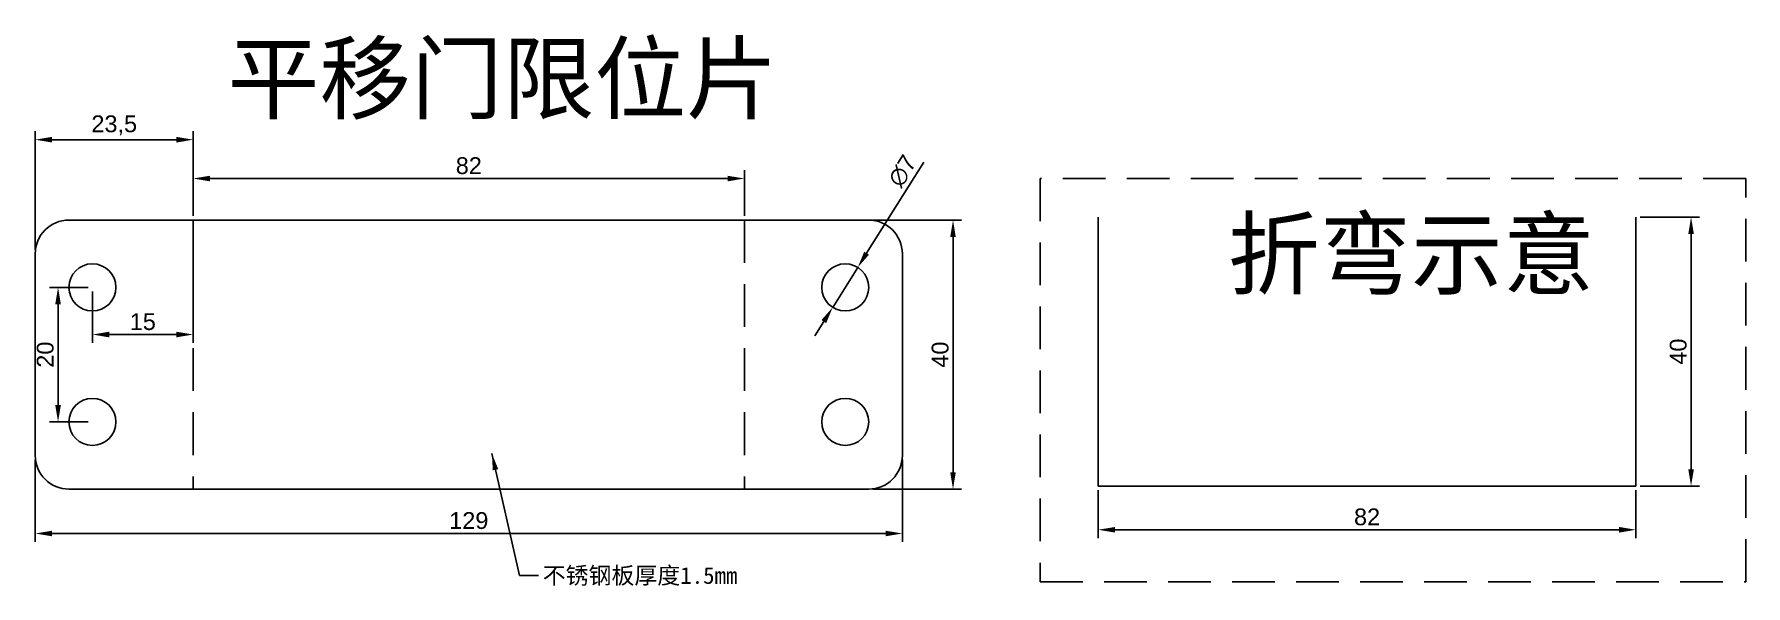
# Model space of a CAD drawing. Header units: millimetres. Extents: x -9 to 246, y -14 to 68.
import ezdxf

# ---------------------------------------------------------------- set-up
doc = ezdxf.new("R2010")
doc.units = ezdxf.units.MM
doc.linetypes.add('DASHED2', pattern=[9.525, 6.35, -3.175])
doc.styles.get("Standard").update_dxf_attribs({"font": 'arial.ttf'})
doc.dimstyles.new('ISO-25', dxfattribs={"dimtxt": 2.5, "dimasz": 2.5, "dimexe": 1.25, "dimexo": 0.625, "dimtad": 1, "dimtxsty": 'Standard', "dimcen": 2.5, "dimadec": 0, "dimazin": 0, "dimtfac": 1, "dimtmove": 0, "dimatfit": 3, "dimfxl": 1, "dimarcsym": 0})

# ---------------------------------------------------------------- blocks, each defined once
blk = doc.blocks.new('*D7')
at = {"color": 0, "lineweight": -2, "transparency": 16777216}
for p, q in [((-8.5, 4.38), (-8.5, -7.85)), ((120.5, 4.38), (120.5, -7.85)), ((-6, -6.6), (118, -6.6))]:
    blk.add_line(p, q, dxfattribs=at)
at = {"color": 0, "transparency": 16777216}
for points in [[(-6, -6.18), (-6, -7.01), (-8.5, -6.6)], [(118, -6.18), (118, -7.01), (120.5, -6.6)]]:
    blk.add_solid(points, dxfattribs=at)
at = {"layer": 'Defpoints', "color": 0, "transparency": 16777216}
for p in [(-8.5, 5), (120.5, 5), (120.5, -6.6)]:
    blk.add_point(p, dxfattribs=at)
at = {"color": 0, "transparency": 16777216, "insert": (56, -4.69), "char_height": 2.5, "attachment_point": 5}
blk.add_mtext('129', dxfattribs=at)
blk = doc.blocks.new('*D12')
at = {"color": 0, "lineweight": -2, "transparency": 16777216}
for p, q in [((230.26, 40.45), (239.09, 40.45)), ((237.84, 2.95), (237.84, 37.95)), ((230.26, 0.45), (239.09, 0.45))]:
    blk.add_line(p, q, dxfattribs=at)
at = {"color": 0, "transparency": 16777216}
for points in [[(237.43, 37.95), (238.26, 37.95), (237.84, 40.45)], [(237.43, 2.95), (238.26, 2.95), (237.84, 0.45)]]:
    blk.add_solid(points, dxfattribs=at)
at = {"layer": 'Defpoints', "color": 0, "transparency": 16777216}
for p in [(229.64, 40.45), (237.84, 40.45), (229.64, 0.45)]:
    blk.add_point(p, dxfattribs=at)
at = {"color": 0, "transparency": 16777216, "insert": (235.94, 20.45), "char_height": 2.5, "attachment_point": 5, "rotation": 90}
blk.add_mtext('40', dxfattribs=at)
blk = doc.blocks.new('*D13')
at = {"color": 0, "lineweight": -2, "transparency": 16777216}
for p, q in [((149.64, -0.17), (149.64, -7.29)), ((229.64, -0.17), (229.64, -7.29)), ((152.14, -6.04), (227.14, -6.04))]:
    blk.add_line(p, q, dxfattribs=at)
at = {"color": 0, "transparency": 16777216}
for points in [[(152.14, -5.63), (152.14, -6.46), (149.64, -6.04)], [(227.14, -5.63), (227.14, -6.46), (229.64, -6.04)]]:
    blk.add_solid(points, dxfattribs=at)
at = {"layer": 'Defpoints', "color": 0, "transparency": 16777216}
for p in [(149.64, 0.45), (229.64, 0.45), (229.64, -6.04)]:
    blk.add_point(p, dxfattribs=at)
at = {"color": 0, "transparency": 16777216, "insert": (189.64, -4.14), "char_height": 2.5, "attachment_point": 5}
blk.add_mtext('82', dxfattribs=at)
blk = doc.blocks.new('*D18')
at = {"color": 0, "lineweight": -2, "transparency": 16777216}
for p, q in [((15, 40.62), (15, 47.44)), ((17.5, 46.19), (94.5, 46.19)), ((97, 40.62), (97, 47.44))]:
    blk.add_line(p, q, dxfattribs=at)
at = {"color": 0, "transparency": 16777216}
for points in [[(17.5, 46.6), (17.5, 45.77), (15, 46.19)], [(94.5, 46.6), (94.5, 45.77), (97, 46.19)]]:
    blk.add_solid(points, dxfattribs=at)
at = {"layer": 'Defpoints', "color": 0, "transparency": 16777216}
for p in [(97, 46.19), (15, 40), (97, 40)]:
    blk.add_point(p, dxfattribs=at)
at = {"color": 0, "transparency": 16777216, "insert": (56, 48.09), "char_height": 2.5, "attachment_point": 5}
blk.add_mtext('82', dxfattribs=at)
blk = doc.blocks.new('*D19')
at = {"color": 0, "lineweight": -2, "transparency": 16777216}
for p, q in [((-8.5, 35.62), (-8.5, 53.21)), ((12.5, 51.96), (-6, 51.96)), ((15, 40.62), (15, 53.21))]:
    blk.add_line(p, q, dxfattribs=at)
at = {"color": 0, "transparency": 16777216}
for points in [[(-6, 52.38), (-6, 51.54), (-8.5, 51.96)], [(12.5, 52.38), (12.5, 51.54), (15, 51.96)]]:
    blk.add_solid(points, dxfattribs=at)
at = {"layer": 'Defpoints', "color": 0, "transparency": 16777216}
for p in [(-8.5, 51.96), (15, 40), (-8.5, 35)]:
    blk.add_point(p, dxfattribs=at)
at = {"color": 0, "transparency": 16777216, "insert": (3.25, 54.09), "char_height": 2.5, "attachment_point": 5}
blk.add_mtext('23,5', dxfattribs=at)
blk = doc.blocks.new('*D20')
at = {"color": 0, "lineweight": -2, "transparency": 16777216}
for p, q in [((-0.62, 30), (-6.36, 30)), ((-5.11, 27.5), (-5.11, 12.5)), ((-0.62, 10), (-6.36, 10))]:
    blk.add_line(p, q, dxfattribs=at)
at = {"color": 0, "transparency": 16777216}
for points in [[(-5.53, 27.5), (-4.69, 27.5), (-5.11, 30)], [(-5.53, 12.5), (-4.69, 12.5), (-5.11, 10)]]:
    blk.add_solid(points, dxfattribs=at)
at = {"layer": 'Defpoints', "color": 0, "transparency": 16777216}
for p in [(0, 30), (-5.11, 10), (0, 10)]:
    blk.add_point(p, dxfattribs=at)
at = {"color": 0, "transparency": 16777216, "insert": (-7.01, 20), "char_height": 2.5, "attachment_point": 5, "rotation": 90}
blk.add_mtext('20', dxfattribs=at)
blk = doc.blocks.new('*D21')
at = {"color": 0, "lineweight": -2, "transparency": 16777216}
for p, q in [((15, 39.38), (15, 21.74)), ((0, 29.38), (0, 21.74)), ((2.5, 22.99), (12.5, 22.99))]:
    blk.add_line(p, q, dxfattribs=at)
at = {"color": 0, "transparency": 16777216}
for points in [[(2.5, 23.4), (2.5, 22.57), (0, 22.99)], [(12.5, 23.4), (12.5, 22.57), (15, 22.99)]]:
    blk.add_solid(points, dxfattribs=at)
at = {"layer": 'Defpoints', "color": 0, "transparency": 16777216}
for p in [(15, 40), (0, 30), (15, 22.99)]:
    blk.add_point(p, dxfattribs=at)
at = {"color": 0, "transparency": 16777216, "insert": (7.5, 24.89), "char_height": 2.5, "attachment_point": 5}
blk.add_mtext('15', dxfattribs=at)
blk = doc.blocks.new('*D22')
at = {"color": 0, "lineweight": -2, "transparency": 16777216}
for p, q in [((116.12, 40), (129.29, 40)), ((128.04, 2.5), (128.04, 37.5)), ((116.12, 0), (129.29, 0))]:
    blk.add_line(p, q, dxfattribs=at)
at = {"color": 0, "transparency": 16777216}
for points in [[(127.62, 37.5), (128.45, 37.5), (128.04, 40)], [(127.62, 2.5), (128.45, 2.5), (128.04, 0)]]:
    blk.add_solid(points, dxfattribs=at)
at = {"layer": 'Defpoints', "color": 0, "transparency": 16777216}
for p in [(115.5, 40), (128.04, 40), (115.5, 0)]:
    blk.add_point(p, dxfattribs=at)
at = {"color": 0, "transparency": 16777216, "insert": (126.13, 20), "char_height": 2.5, "attachment_point": 5, "rotation": 90}
blk.add_mtext('40', dxfattribs=at)
blk = doc.blocks.new('*D23')
at = {"color": 0, "lineweight": -2, "transparency": 16777216}
for p, q in [((123.68, 48.64), (115.19, 35.08)), ((110.14, 27.03), (113.86, 32.97)), ((108.81, 24.92), (107.49, 22.8))]:
    blk.add_line(p, q, dxfattribs=at)
at = {"color": 0, "transparency": 16777216}
for points in [[(114.83, 35.31), (115.54, 34.86), (113.86, 32.97)], [(108.46, 25.14), (109.17, 24.69), (110.14, 27.03)]]:
    blk.add_solid(points, dxfattribs=at)
at = {"layer": 'Defpoints', "color": 0, "transparency": 16777216}
for p in [(113.86, 32.97), (110.14, 27.03)]:
    blk.add_point(p, dxfattribs=at)
at = {"color": 0, "transparency": 16777216, "insert": (120.52, 47.31), "char_height": 2.5, "attachment_point": 5, "rotation": 57.9294}
blk.add_mtext('∅7', dxfattribs=at)

msp = doc.modelspace()

# ---------------------------------------------------------------- linework, layer by layer
at = {"color": 0, "linetype": 'DASHED2'}
for p, q in [((140.98, 46.215), (140.98, -13.785)), ((245.98, 46.215), (140.98, 46.215)), ((245.98, -13.785), (245.98, 46.215)), ((140.98, -13.785), (245.98, -13.785))]:
    msp.add_line(p, q, dxfattribs=at)
at = {"color": 0}
for p, q in [((-3.5, 40), (15, 40)), ((15, 40), (97, 40)), ((97, 40), (115.5, 40)), ((-8.5, 5), (-8.5, 35)), ((120.5, 35), (120.5, 5)), ((115.5, 0), (-3.5, 0))]:
    msp.add_line(p, q, dxfattribs=at)
at = {"color": 4, "linetype": 'DASHED2'}
for p, q in [((15, 40), (15, 0)), ((97, 40), (97, 0))]:
    msp.add_line(p, q, dxfattribs=at)
at = {"color": 4}
for p, q in [((149.638, 40.452), (149.638, 0.452)), ((229.638, 0.452), (229.638, 40.452)), ((149.638, 0.452), (229.638, 0.452))]:
    msp.add_line(p, q, dxfattribs=at)
at = {"color": 0}
for centre in [(0, 30), (112, 30), (0, 10), (112, 10)]:
    msp.add_circle(centre, 3.5, dxfattribs=at)
for centre, start, end in [((-3.5, 35), 90, 180), ((115.5, 35), 0, 90), ((-3.5, 5), 180, 270), ((115.5, 5), 270, 0)]:
    msp.add_arc(centre, 5, start, end, dxfattribs=at)

# ---------------------------------------------------------------- texts
at = {"color": 6, "insert": (20.131, 66.088), "char_height": 10, "width": 91.18206, "attachment_point": 1}
msp.add_mtext('{\\fSimSun|b0|i0|c134|p2;平移门限位片}', dxfattribs=at)
at = {"color": 4, "insert": (168.928, 39.98), "char_height": 10, "width": 91.18206, "attachment_point": 1}
msp.add_mtext('{\\fSimSun|b0|i0|c134|p2;折弯示意}', dxfattribs=at)
at = {"color": 3, "insert": (66.997, -11.584), "char_height": 2.5, "width": 91.18206, "attachment_point": 1}
msp.add_mtext('{\\fSimSun|b0|i0|c134|p2;不锈钢板厚度1.5mm}', dxfattribs=at)

# ---------------------------------------------------------------- dimensions: what is measured, and where the dimension line sits
at = {"color": 3}
for base, p1, p2, picture, middle in [((-8.5, 51.96), (15, 40), (-8.5, 35), '*D19', (3.25, 54.087)), ((97, 46.188), (15, 40), (97, 40), '*D18', (56, 48.09)), ((15, 22.985), (0, 30), (15, 40), '*D21', (7.5, 24.887)), ((120.5, -6.596), (-8.5, 5), (120.5, 5), '*D7', (56, -4.694))]:
    dim = msp.add_linear_dim(base=base, p1=p1, p2=p2, dimstyle='ISO-25', dxfattribs=at)
    dim.commit()
    dim.dimension.update_dxf_attribs({"geometry": picture, "text_midpoint": middle})
dim = msp.add_diameter_dim_2p(p1=(110.142, 27.034), p2=(113.858, 32.966), dimstyle='ISO-25', dxfattribs=at)
dim.commit()
dim.dimension.update_dxf_attribs({"geometry": '*D23', "text_midpoint": (122.189, 46.261), "dimtype": 163})
for base, p1, p2, picture, middle in [((128.036, 40), (115.5, 0), (115.5, 40), '*D22', (126.135, 20)), ((237.843, 40.452), (229.638, 0.452), (229.638, 40.452), '*D12', (235.941, 20.452)), ((-5.111, 10), (0, 30), (0, 10), '*D20', (-7.012, 20))]:
    dim = msp.add_linear_dim(base=base, p1=p1, p2=p2, angle=90, dimstyle='ISO-25', dxfattribs=at)
    dim.commit()
    dim.dimension.update_dxf_attribs({"geometry": picture, "text_midpoint": middle})
dim = msp.add_linear_dim(base=(229.638, -6.045), p1=(149.638, 0.452), p2=(229.638, 0.452), text='82', dimstyle='ISO-25', dxfattribs=at)
dim.commit()
dim.dimension.update_dxf_attribs({"geometry": '*D13', "text_midpoint": (189.638, -4.143)})

# ---------------------------------------------------------------- leaders
at = {"color": 3, "annotation_type": 0, "has_hookline": 1, "hookline_direction": 0, "text_width": 30.182}
msp.add_leader([(59.427, 5.321), (63.523, -12.834), (66.372, -12.834)], dimstyle='ISO-25', override={"dimgap": 0.625, "dimtad": 0}, dxfattribs=at)

doc.saveas('drawing.dxf')
